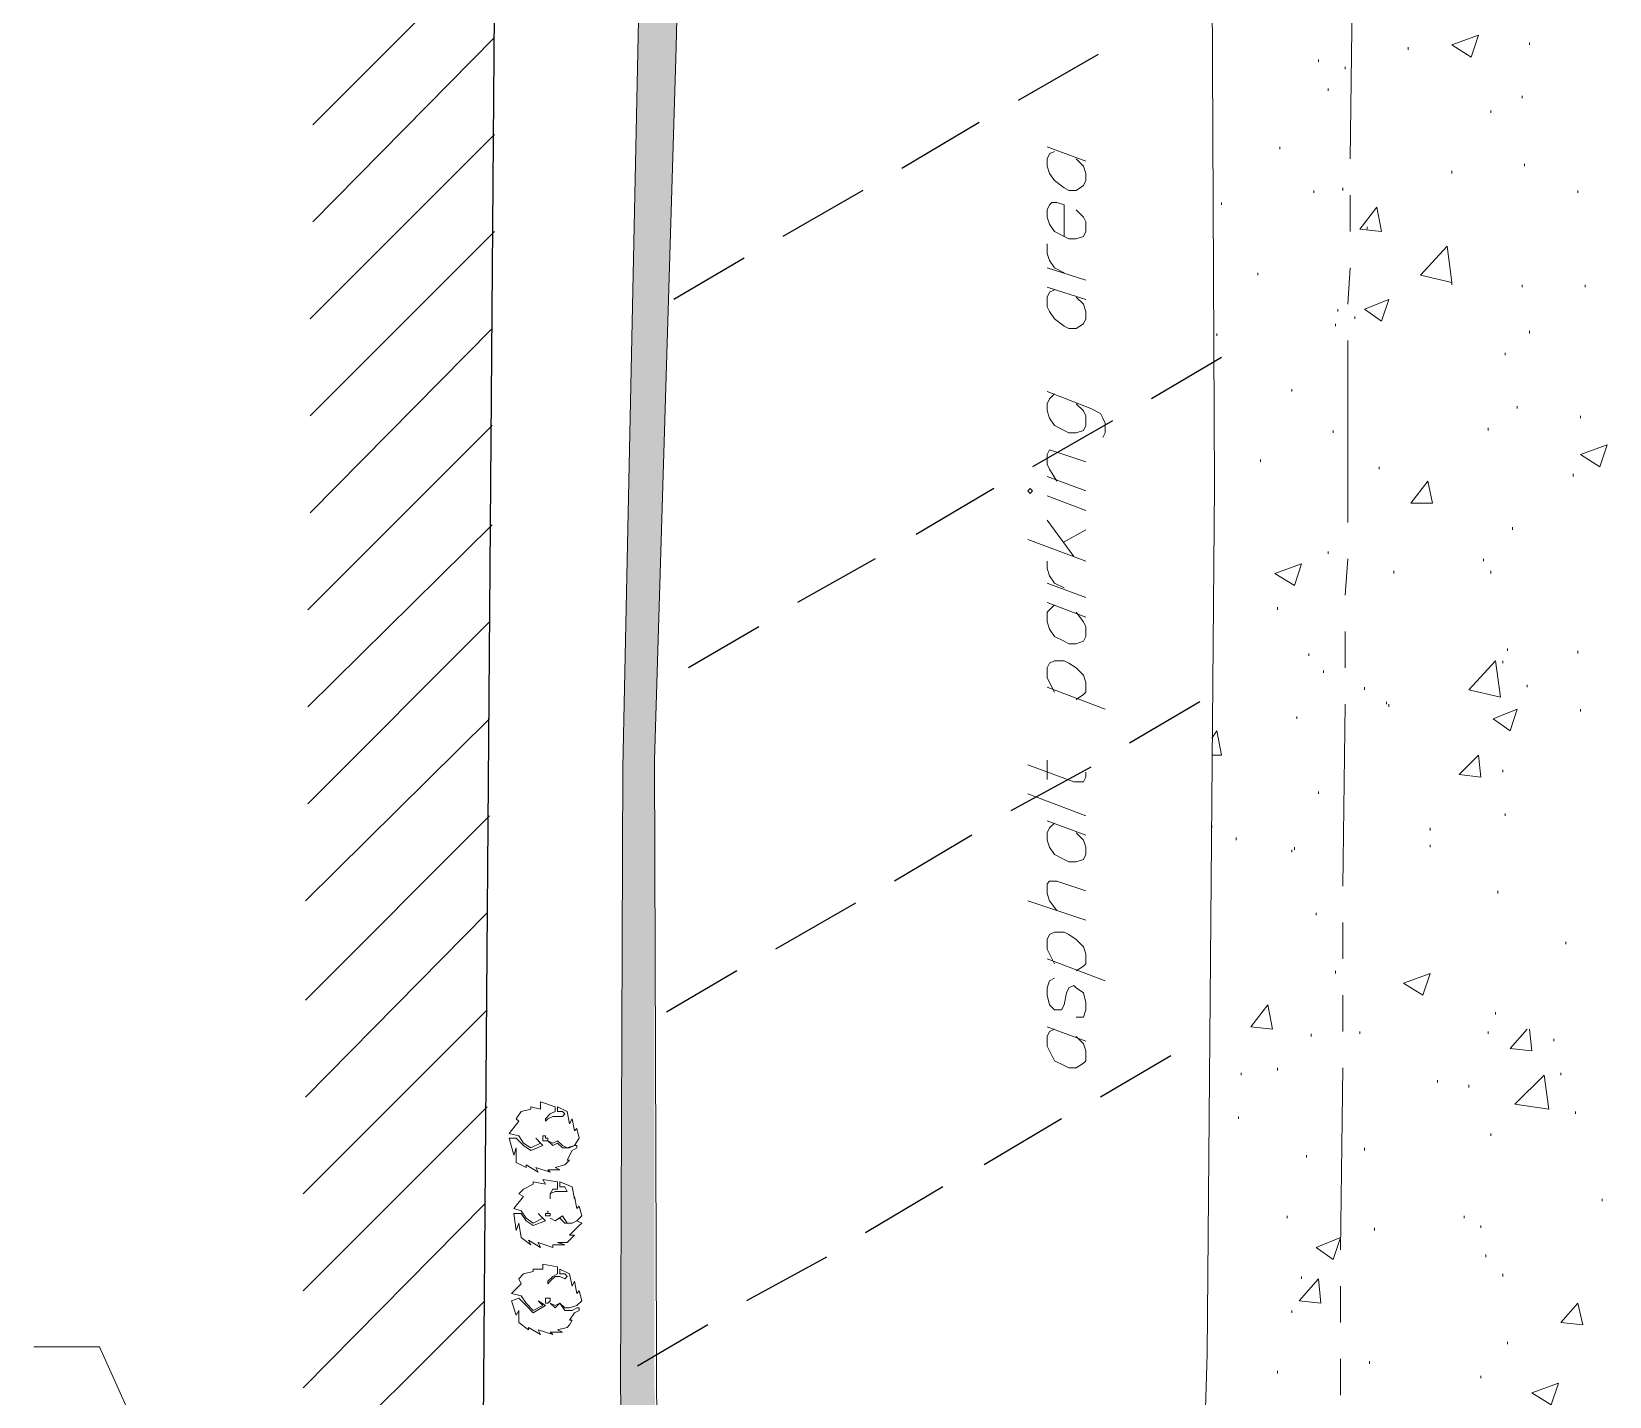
# Model space of a CAD drawing. Header units: inches. Extents: x 10 to 486, y 7 to 426.
# Drawn here: x 316.68 to 360.08, y 145.05 to 182.58 of the extents above; entities that cross this region are included whole.
import ezdxf

# ---------------------------------------------------------------- set-up
doc = ezdxf.new("R2010")
doc.units = ezdxf.units.IN
doc.header["$LTSCALE"] = 3
doc.header["$MEASUREMENT"] = 0
doc.layers.add('PDF_Geometry', color=7, linetype='Continuous', true_color=0x999999)
doc.layers.add('PDF_Solid Fills', color=7, linetype='Continuous')

msp = doc.modelspace()

# ---------------------------------------------------------------- linework, layer by layer
at = {"layer": 'PDF_Geometry', "color": 7, "lineweight": 25}
for points in [[(152.277, 43.883), (328.277, 42.017), (328.81, 111.083), (332.81, 111.083), (332.943, 123.083), (328.943, 123.15), (329.677, 217.217), (241.543, 217.95), (241.277, 191.95), (259.41, 191.683), (259.343, 170.617), (289.41, 170.55), (289.277, 158.55), (169.01, 159.55)], [(346.01, 181.95), (343.81, 180.683)], [(342.743, 180.083), (340.61, 178.817)], [(339.543, 178.217), (337.343, 176.95)], [(336.277, 176.35), (334.343, 175.217)], [(349.41, 173.617), (347.477, 172.483)], [(346.41, 171.883), (344.21, 170.617)], [(343.143, 170.017), (341.01, 168.75)], [(339.877, 168.083), (337.743, 166.883)], [(336.677, 166.217), (334.743, 165.083)], [(348.81, 164.15), (346.877, 163.017)], [(345.81, 162.35), (343.61, 161.15)], [(342.543, 160.483), (340.41, 159.217)], [(339.343, 158.617), (337.143, 157.35)], [(336.077, 156.75), (334.143, 155.617)], [(348.01, 154.417), (346.077, 153.283)], [(345.01, 152.683), (342.877, 151.417)], [(341.743, 150.817), (339.61, 149.55)], [(338.543, 148.883), (336.343, 147.683)], [(335.277, 147.017), (333.343, 145.883)]]:
    msp.add_lwpolyline(points, dxfattribs=at)
at = {"layer": 'PDF_Geometry', "color": 9, "lineweight": 13, "true_color": 0xbbbbbb}
for points in [[(334.81, 199.417), (335.01, 205.35), (334.277, 205.017), (333.477, 188.15), (332.943, 162.35), (332.877, 145.283), (333.277, 128.217), (334.21, 128.35)], [(324.41, 180.017), (329.477, 185.083)], [(324.41, 177.35), (329.41, 182.417)], [(324.343, 174.683), (329.41, 179.75)], [(324.343, 172.017), (329.41, 177.083)], [(324.343, 169.35), (329.343, 174.417)], [(324.277, 166.683), (329.343, 171.75)], [(324.277, 164.017), (329.343, 169.017)], [(324.277, 161.35), (329.277, 166.35)], [(324.21, 158.683), (329.277, 163.683)], [(324.21, 155.95), (329.277, 161.017)], [(324.21, 153.283), (329.21, 158.35)], [(324.143, 150.617), (329.21, 155.683)], [(324.143, 147.95), (329.21, 153.017)], [(324.143, 145.283), (329.143, 150.35)], [(324.077, 142.617), (329.143, 147.683)]]:
    msp.add_lwpolyline(points, dxfattribs=at)
at = {"layer": 'PDF_Geometry', "lineweight": 13}
for points in [[(348.477, 102.883), (348.743, 120.817), (348.543, 123.417), (348.677, 135.017), (349.01, 146.217), (349.21, 170.083), (349.143, 185.617), (348.943, 186.617), (348.943, 187.617), (349.21, 188.617), (349.677, 189.55), (350.343, 190.283), (351.077, 190.883), (351.877, 191.283), (352.743, 191.483), (353.677, 191.483), (361.277, 193.083), (369.143, 196.083), (370.477, 196.617), (371.81, 197.817), (377.743, 200.75)], [(334.81, 199.417), (334.41, 182.15), (333.81, 162.55), (333.877, 143.617), (334.21, 128.35), (336.477, 128.817), (347.943, 135.083), (348.677, 135.017), (349.01, 146.217), (349.21, 170.083), (349.143, 185.617)], [(357.877, 182.283), (357.877, 182.217)], [(354.543, 182.15), (354.543, 182.083)], [(352.077, 181.817), (352.077, 181.75)], [(352.81, 181.617), (352.81, 181.55)], [(352.343, 181.017), (352.343, 180.95)], [(357.677, 180.817), (357.677, 180.75)], [(356.81, 180.417), (356.81, 180.35)], [(351.01, 179.417), (351.01, 179.35)], [(357.743, 178.95), (357.743, 178.883)], [(355.743, 178.75), (355.743, 178.683)], [(351.943, 178.217), (351.943, 178.15)], [(352.743, 178.283), (352.743, 178.217)], [(359.21, 178.217), (359.21, 178.15)], [(349.41, 177.883), (349.41, 177.817)], [(353.41, 177.217), (353.41, 177.15)], [(350.41, 175.95), (350.41, 175.883)], [(355.743, 175.683), (355.743, 175.617)], [(357.677, 175.617), (357.677, 175.55)], [(359.41, 175.617), (359.41, 175.55)], [(352.61, 174.95), (352.61, 174.883)], [(352.543, 174.55), (352.543, 174.483)], [(353.077, 174.75), (353.077, 174.683)], [(349.277, 174.283), (349.277, 174.217)], [(357.877, 174.35), (357.877, 174.283)], [(357.21, 173.75), (357.21, 173.683)], [(351.343, 172.75), (351.343, 172.683)], [(357.543, 172.283), (357.543, 172.217)], [(359.277, 172.017), (359.277, 171.95)], [(352.477, 171.617), (352.477, 171.55)], [(356.743, 171.683), (356.743, 171.617)], [(350.477, 170.817), (350.477, 170.75)], [(353.743, 170.617), (353.743, 170.55)], [(359.077, 170.417), (359.077, 170.35)], [(357.41, 168.95), (357.41, 168.883)], [(352.343, 168.283), (352.343, 168.217)], [(356.61, 168.083), (356.61, 168.017)], [(354.143, 167.75), (354.143, 167.683)], [(356.81, 167.75), (356.81, 167.683)], [(350.943, 166.75), (350.943, 166.683)], [(351.81, 165.483), (351.81, 165.417)], [(357.277, 165.617), (357.277, 165.55)], [(359.21, 165.55), (359.21, 165.483)], [(352.21, 165.017), (352.21, 164.95)], [(357.143, 165.283), (357.143, 165.217)], [(353.343, 164.55), (353.343, 164.483)], [(357.81, 164.617), (357.81, 164.55)], [(353.943, 164.15), (353.943, 164.083)], [(354.01, 164.083), (354.01, 164.017)], [(351.477, 163.75), (351.477, 163.683)], [(359.277, 163.95), (359.277, 163.883)], [(349.143, 163.15), (349.277, 163.35), (349.41, 162.683), (349.143, 162.683)], [(357.143, 162.283), (357.143, 162.217)], [(352.077, 161.683), (352.077, 161.617)], [(357.21, 161.083), (357.21, 161.017)], [(355.143, 160.683), (355.143, 160.617)], [(349.81, 160.417), (349.81, 160.35)], [(351.41, 160.15), (351.41, 160.083)], [(355.143, 160.217), (355.143, 160.15)], [(351.343, 160.083), (351.343, 160.017)], [(357.01, 158.95), (357.01, 158.883)], [(352.01, 158.35), (352.01, 158.283)], [(358.877, 157.55), (358.877, 157.483)], [(352.543, 156.75), (352.543, 156.683)], [(356.943, 155.617), (356.943, 155.55)], [(351.877, 155.017), (351.877, 154.95)], [(353.21, 155.083), (353.21, 155.017)], [(356.743, 155.083), (356.743, 155.017)], [(357.877, 155.15), (357.943, 154.55), (357.343, 154.617), (357.81, 155.15)], [(358.543, 154.883), (358.543, 154.817)], [(350.943, 154.083), (350.943, 154.017)], [(349.943, 153.95), (349.943, 153.883)], [(355.343, 153.75), (355.343, 153.683)], [(358.743, 153.95), (358.743, 153.883)], [(356.21, 153.617), (356.21, 153.55)], [(359.143, 152.883), (359.143, 152.817)], [(349.877, 152.75), (349.877, 152.683)], [(356.81, 152.283), (356.81, 152.217)], [(351.743, 151.683), (351.743, 151.617)], [(353.343, 151.883), (353.343, 151.817)], [(359.877, 150.483), (359.877, 150.417)], [(351.21, 150.017), (351.21, 149.95)], [(356.077, 150.017), (356.077, 149.95)], [(356.543, 149.75), (356.543, 149.683)], [(353.61, 149.683), (353.61, 149.617)], [(356.677, 148.95), (356.677, 148.883)], [(351.61, 148.35), (351.61, 148.283)], [(357.143, 148.417), (357.143, 148.35)], [(351.343, 147.417), (351.343, 147.35)], [(357.277, 146.55), (357.277, 146.483)], [(353.477, 146.017), (353.477, 145.95)], [(350.943, 145.75), (350.943, 145.683)], [(356.543, 145.617), (356.543, 145.55)]]:
    msp.add_lwpolyline(points, dxfattribs=at)
at = {"layer": 'PDF_Geometry', "color": 7, "lineweight": 20}
for points in [[(352.943, 179.083), (353.01, 184.083)], [(352.943, 177.083), (352.943, 178.083)], [(352.877, 175.083), (352.943, 176.083)], [(352.877, 169.083), (352.877, 174.083)], [(352.81, 167.083), (352.877, 168.083)], [(352.81, 165.083), (352.81, 166.083)], [(352.743, 159.083), (352.81, 164.083)], [(352.743, 157.083), (352.743, 158.083)], [(352.743, 155.083), (352.743, 156.083)], [(352.677, 149.083), (352.743, 154.083)], [(352.677, 147.083), (352.677, 148.083)], [(352.677, 145.083), (352.677, 146.083)]]:
    msp.add_lwpolyline(points, dxfattribs=at)
at = {"layer": 'PDF_Geometry', "lineweight": 13}
for points in [[(356.477, 182.483), (356.277, 181.883), (355.743, 182.217)], [(353.677, 177.75), (353.81, 177.083), (353.21, 177.15)], [(355.743, 175.683), (354.877, 175.883), (355.61, 176.683)], [(354.01, 175.217), (353.81, 174.617), (353.343, 174.95)], [(360.01, 171.217), (359.81, 170.617), (359.277, 170.95)], [(355.077, 170.217), (355.21, 169.617), (354.61, 169.617)], [(351.61, 167.95), (351.41, 167.35), (350.877, 167.683)], [(357.077, 164.283), (356.21, 164.483), (356.943, 165.283)], [(357.543, 163.95), (357.343, 163.35), (356.877, 163.683)], [(356.477, 162.683), (356.543, 162.083), (355.943, 162.15)], [(349.143, 160.75), (349.143, 160.683)], [(355.143, 156.683), (354.943, 156.083), (354.41, 156.417)], [(350.677, 155.817), (350.81, 155.15), (350.21, 155.217)], [(358.41, 152.95), (357.477, 153.083), (358.277, 153.883)], [(331.21, 151.283), (331.077, 151.35), (331.343, 151.417), (331.41, 151.483), (331.477, 151.55), (331.41, 151.55), (331.543, 151.817), (331.677, 151.883), (331.677, 151.95), (331.61, 151.95), (331.477, 151.883), (331.277, 151.883), (331.143, 152.017), (331.01, 151.95), (330.877, 152.083), (331.01, 152.017), (331.143, 152.083), (331.277, 151.95), (331.41, 151.883), (331.61, 151.95), (331.743, 152.15), (331.677, 152.417), (331.61, 152.35), (331.543, 152.683), (331.477, 152.55), (331.41, 152.883), (331.143, 153.017), (331.143, 152.883), (331.277, 152.883), (331.343, 152.817), (331.277, 152.75), (331.01, 152.75), (330.877, 152.683), (330.81, 152.617), (330.81, 152.683), (330.943, 152.817), (331.077, 152.883), (331.077, 153.017), (330.677, 153.15), (330.677, 152.95), (330.41, 153.017), (330.41, 152.95), (330.143, 152.883), (330.01, 152.683), (330.077, 152.617), (329.81, 152.283), (330.077, 152.217), (330.21, 152.017), (330.41, 151.883), (330.677, 152.017), (330.543, 152.15), (330.743, 151.95), (330.41, 151.817), (330.21, 151.95), (330.01, 152.15), (329.81, 152.15), (329.943, 151.683), (330.01, 151.883), (330.01, 151.483), (330.277, 151.35), (330.277, 151.417), (330.61, 151.217), (330.543, 151.35), (330.943, 151.217), (330.877, 151.283)], [(330.877, 152.15), (330.81, 152.15), (330.81, 152.217), (330.743, 152.217), (330.743, 152.083), (330.877, 152.083)], [(331.343, 149.217), (331.143, 149.283), (331.41, 149.283), (331.543, 149.417), (331.61, 149.483), (331.477, 149.483), (331.677, 149.683), (331.743, 149.75), (331.81, 149.817), (331.677, 149.883), (331.543, 149.817), (331.343, 149.817), (331.21, 149.95), (331.077, 149.883), (330.943, 149.95), (331.077, 149.883), (331.277, 150.017), (331.41, 149.817), (331.543, 149.817), (331.677, 149.883), (331.81, 150.017), (331.743, 150.283), (331.677, 150.217), (331.61, 150.55), (331.61, 150.483), (331.543, 150.817), (331.21, 150.95), (331.21, 150.817), (331.343, 150.817), (331.41, 150.683), (331.077, 150.683), (330.943, 150.617), (330.943, 150.483), (330.943, 150.617), (331.01, 150.75), (331.143, 150.75), (331.143, 150.95), (330.743, 151.017), (330.81, 150.883), (330.477, 150.95), (330.477, 150.883), (330.21, 150.75), (330.077, 150.617), (330.21, 150.55), (329.943, 150.217), (330.143, 150.15), (330.277, 149.95), (330.477, 149.817), (330.743, 149.95), (330.61, 150.083), (330.81, 149.883), (330.477, 149.75), (330.277, 149.883), (330.143, 150.083), (329.943, 150.083), (330.01, 149.617), (330.077, 149.817), (330.143, 149.417), (330.41, 149.217), (330.343, 149.35), (330.677, 149.15), (330.61, 149.283), (331.01, 149.15), (331.01, 149.217)], [(330.943, 150.083), (330.877, 150.083), (330.877, 150.15), (330.877, 150.083), (330.81, 150.083), (330.81, 150.017), (330.943, 150.017)], [(352.677, 149.417), (352.477, 148.817), (352.01, 149.15)], [(331.277, 146.817), (331.143, 146.883), (331.41, 146.95), (331.477, 147.017), (331.543, 147.15), (331.477, 147.15), (331.61, 147.35), (331.743, 147.417), (331.743, 147.483), (331.677, 147.483), (331.543, 147.417), (331.343, 147.417), (331.21, 147.617), (331.077, 147.483), (330.943, 147.617), (331.077, 147.55), (331.21, 147.617), (331.343, 147.483), (331.477, 147.483), (331.677, 147.55), (331.81, 147.683), (331.743, 147.95), (331.677, 147.883), (331.61, 148.217), (331.543, 148.083), (331.477, 148.417), (331.21, 148.55), (331.21, 148.417), (331.343, 148.417), (331.41, 148.35), (331.343, 148.283), (331.21, 148.35), (331.077, 148.35), (330.943, 148.217), (330.877, 148.15), (330.877, 148.217), (331.01, 148.35), (331.143, 148.417), (331.143, 148.617), (330.743, 148.683), (330.743, 148.55), (330.477, 148.55), (330.477, 148.483), (330.21, 148.417), (330.077, 148.283), (330.143, 148.15), (329.877, 147.883), (330.143, 147.817), (330.277, 147.617), (330.477, 147.417), (330.743, 147.55), (330.61, 147.683), (330.81, 147.55), (330.477, 147.35), (330.277, 147.55), (330.077, 147.75), (329.877, 147.683), (330.01, 147.283), (330.077, 147.417), (330.077, 147.083), (330.343, 146.883), (330.343, 146.95), (330.677, 146.75), (330.61, 146.883), (331.01, 146.75), (330.943, 146.817)], [(352.077, 148.283), (352.143, 147.617), (351.543, 147.683)], [(330.943, 147.683), (330.943, 147.75), (330.81, 147.75), (330.81, 147.617), (330.877, 147.617)], [(359.21, 147.617), (359.343, 147.017), (358.743, 147.083)], [(358.677, 145.417), (358.477, 144.817), (357.943, 145.15)]]:
    msp.add_lwpolyline(points, close=True, dxfattribs=at)
at = {"layer": 'PDF_Geometry', "color": 8, "lineweight": 13, "true_color": 0x767676}
for points in [[(344.61, 179.417), (345.677, 179.017)], [(344.81, 179.283), (344.677, 179.217), (344.61, 179.083), (344.61, 178.883), (344.677, 178.683), (344.81, 178.483), (345.077, 178.283), (345.21, 178.217), (345.41, 178.217), (345.61, 178.35), (345.677, 178.483), (345.677, 178.683), (345.61, 178.883), (345.41, 179.083)], [(345.077, 176.95), (345.077, 177.817), (344.877, 177.883), (344.743, 177.883), (344.677, 177.817), (344.61, 177.683), (344.61, 177.483), (344.677, 177.283), (344.81, 177.083), (345.077, 176.95), (345.21, 176.883), (345.41, 176.883), (345.61, 176.95), (345.677, 177.083), (345.677, 177.35), (345.61, 177.483), (345.41, 177.683)], [(345.077, 175.95), (344.81, 176.083), (344.677, 176.283), (344.61, 176.483), (344.61, 176.75)], [(345.677, 175.75), (344.61, 176.083)], [(344.61, 175.55), (345.677, 175.217)], [(344.81, 175.483), (344.677, 175.417), (344.61, 175.283), (344.61, 175.017), (344.677, 174.883), (344.81, 174.683), (345.077, 174.483), (345.21, 174.417), (345.41, 174.417), (345.61, 174.55), (345.677, 174.683), (345.677, 174.883), (345.61, 175.083), (345.41, 175.283)], [(344.61, 172.683), (345.81, 172.217), (346.077, 172.083), (346.143, 171.95), (346.21, 171.817), (346.21, 171.55), (346.143, 171.417)], [(344.81, 172.617), (344.677, 172.483), (344.61, 172.35), (344.61, 172.15), (344.677, 171.95), (344.81, 171.75), (345.077, 171.617), (345.21, 171.55), (345.41, 171.55), (345.61, 171.617), (345.677, 171.75), (345.677, 172.017), (345.61, 172.15), (345.41, 172.35)], [(344.877, 170.217), (344.677, 170.55), (344.61, 170.683), (344.61, 170.95), (344.677, 171.083), (344.877, 171.017), (345.677, 170.75)], [(345.677, 169.95), (344.61, 170.35)], [(344.61, 169.817), (345.677, 169.417)], [(344.61, 169.15), (345.343, 168.15)], [(345.077, 168.55), (345.677, 168.883)], [(345.677, 168.017), (344.077, 168.617)], [(345.077, 167.283), (344.81, 167.417), (344.677, 167.617), (344.61, 167.817), (344.61, 168.017)], [(345.677, 167.017), (344.61, 167.417)], [(344.61, 166.883), (345.677, 166.483)], [(344.81, 166.817), (344.677, 166.683), (344.61, 166.617), (344.61, 166.35), (344.677, 166.15), (344.81, 165.95), (345.077, 165.817), (345.21, 165.75), (345.41, 165.75), (345.61, 165.817), (345.677, 165.95), (345.677, 166.217), (345.61, 166.35), (345.41, 166.617)], [(344.81, 164.417), (344.677, 164.683), (344.61, 164.817), (344.61, 165.083), (344.677, 165.217), (344.81, 165.283), (345.077, 165.283), (345.21, 165.217), (345.41, 165.083), (345.61, 164.883), (345.677, 164.683), (345.677, 164.417), (345.61, 164.35), (345.41, 164.217)], [(344.61, 164.55), (346.21, 163.95)], [(344.077, 162.417), (345.343, 161.95), (345.61, 161.95), (345.677, 162.083), (345.677, 162.217)], [(344.61, 162.017), (344.61, 162.55)], [(345.677, 161.017), (344.077, 161.617)], [(344.61, 160.883), (345.677, 160.483)], [(344.81, 160.817), (344.677, 160.683), (344.61, 160.55), (344.61, 160.35), (344.677, 160.15), (344.81, 159.95), (345.077, 159.817), (345.21, 159.75), (345.41, 159.75), (345.61, 159.817), (345.677, 159.95), (345.677, 160.15), (345.61, 160.35), (345.41, 160.55)], [(344.877, 158.417), (344.677, 158.683), (344.61, 158.883), (344.61, 159.15), (344.677, 159.217), (344.877, 159.217), (345.677, 158.95)], [(345.677, 158.15), (344.077, 158.683)], [(344.81, 156.95), (344.677, 157.217), (344.61, 157.35), (344.61, 157.617), (344.677, 157.75), (344.81, 157.817), (345.077, 157.817), (345.21, 157.75), (345.41, 157.617), (345.61, 157.417), (345.677, 157.217), (345.677, 156.95), (345.61, 156.883), (345.41, 156.75)], [(344.61, 157.083), (346.21, 156.483)], [(344.81, 156.55), (344.677, 156.483), (344.61, 156.283), (344.61, 156.083), (344.677, 155.817), (344.81, 155.683), (345.01, 155.683), (345.077, 155.817), (345.143, 156.15), (345.21, 156.283), (345.343, 156.35), (345.41, 156.283), (345.61, 156.15), (345.677, 155.883), (345.677, 155.683), (345.61, 155.483), (345.41, 155.483)], [(344.61, 155.217), (345.677, 154.817)], [(344.81, 155.15), (344.677, 155.083), (344.61, 154.95), (344.61, 154.683), (344.677, 154.55), (344.81, 154.283), (345.077, 154.15), (345.21, 154.083), (345.41, 154.083), (345.61, 154.217), (345.677, 154.283), (345.677, 154.55), (345.61, 154.75), (345.41, 154.95)]]:
    msp.add_lwpolyline(points, dxfattribs=at)
msp.add_lwpolyline([(344.143, 169.883), (344.21, 169.95), (344.143, 170.017), (344.077, 169.95)], close=True, dxfattribs=at)
at = {"layer": 'PDF_Geometry', "color": 7, "lineweight": 13}
msp.add_lwpolyline([(330.077, 120.75), (318.543, 146.417), (316.743, 146.417)], dxfattribs=at)
at = {"layer": 'PDF_Solid Fills', "color": 253, "lineweight": 13, "true_color": 0x999999, "transparency": 33554559}
for points in [[(333.477, 188.15), (333.343, 182.15), (334.41, 182.15)], [(333.477, 188.15), (334.543, 188.15), (334.41, 182.15)], [(333.343, 182.15), (332.943, 162.55), (333.81, 162.55)], [(333.343, 182.15), (334.41, 182.15), (333.81, 162.55)], [(332.943, 162.35), (332.877, 145.283), (333.81, 145.283)], [(332.943, 162.55), (332.943, 162.35), (333.81, 162.35)], [(332.943, 162.55), (333.81, 162.55), (333.81, 162.35)], [(332.943, 162.35), (333.81, 162.35), (333.81, 145.283)], [(332.877, 145.283), (332.943, 143.617), (333.877, 143.617)], [(332.877, 145.283), (333.81, 145.283), (333.877, 143.617)]]:
    msp.add_solid(points, dxfattribs=at)

doc.saveas('drawing.dxf')
